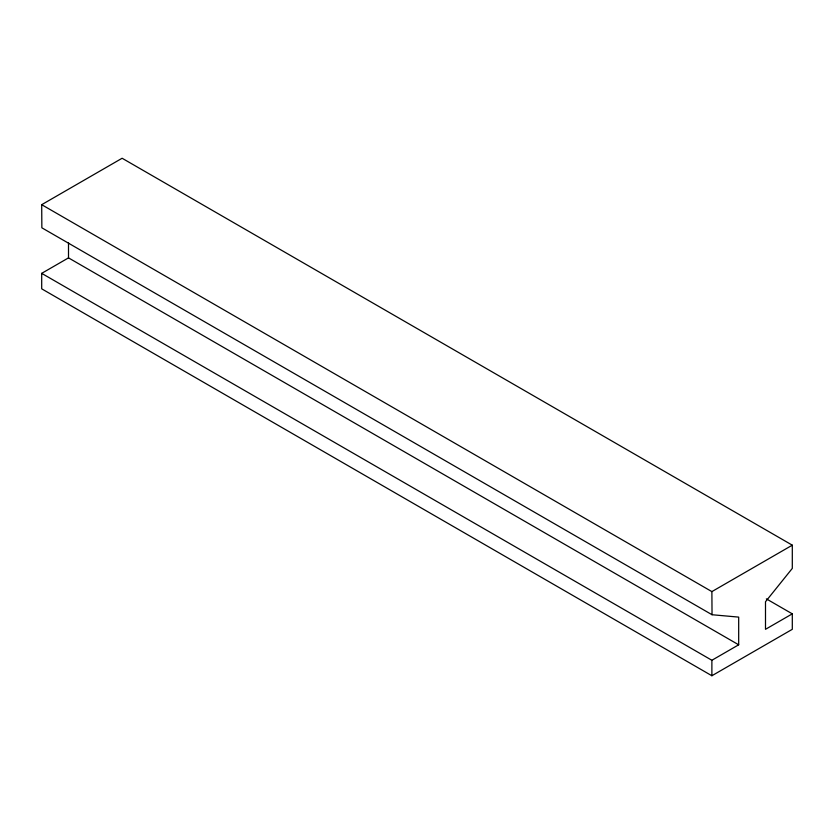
<?xml version="1.0" encoding="UTF-8"?>
<svg xmlns="http://www.w3.org/2000/svg" width="834" height="834" viewBox="0 0 834 834"><rect width="100%" height="100%" fill="white"/><g stroke="black" fill="none" stroke-linecap="round" stroke-linejoin="round"><path stroke-width="1.25" d="M41.7 204.684L122.118 158.252L792.3 545.175L792.3 568.392L765.497 601.741L765.497 629.316L792.3 613.845L792.3 629.316L711.882 675.749L41.7 288.825L41.7 273.354L68.503 257.873L738.684 644.797L738.684 617.108L712.038 614.731L41.856 227.807L41.7 204.684L711.882 591.608L712.038 614.731M711.882 591.608L792.3 545.175M41.7 273.354L711.882 660.278L738.684 644.797M766.352 598.864L792.3 613.845M711.882 660.278L711.882 675.749M68.503 242.767L68.503 257.873"/></g></svg>
